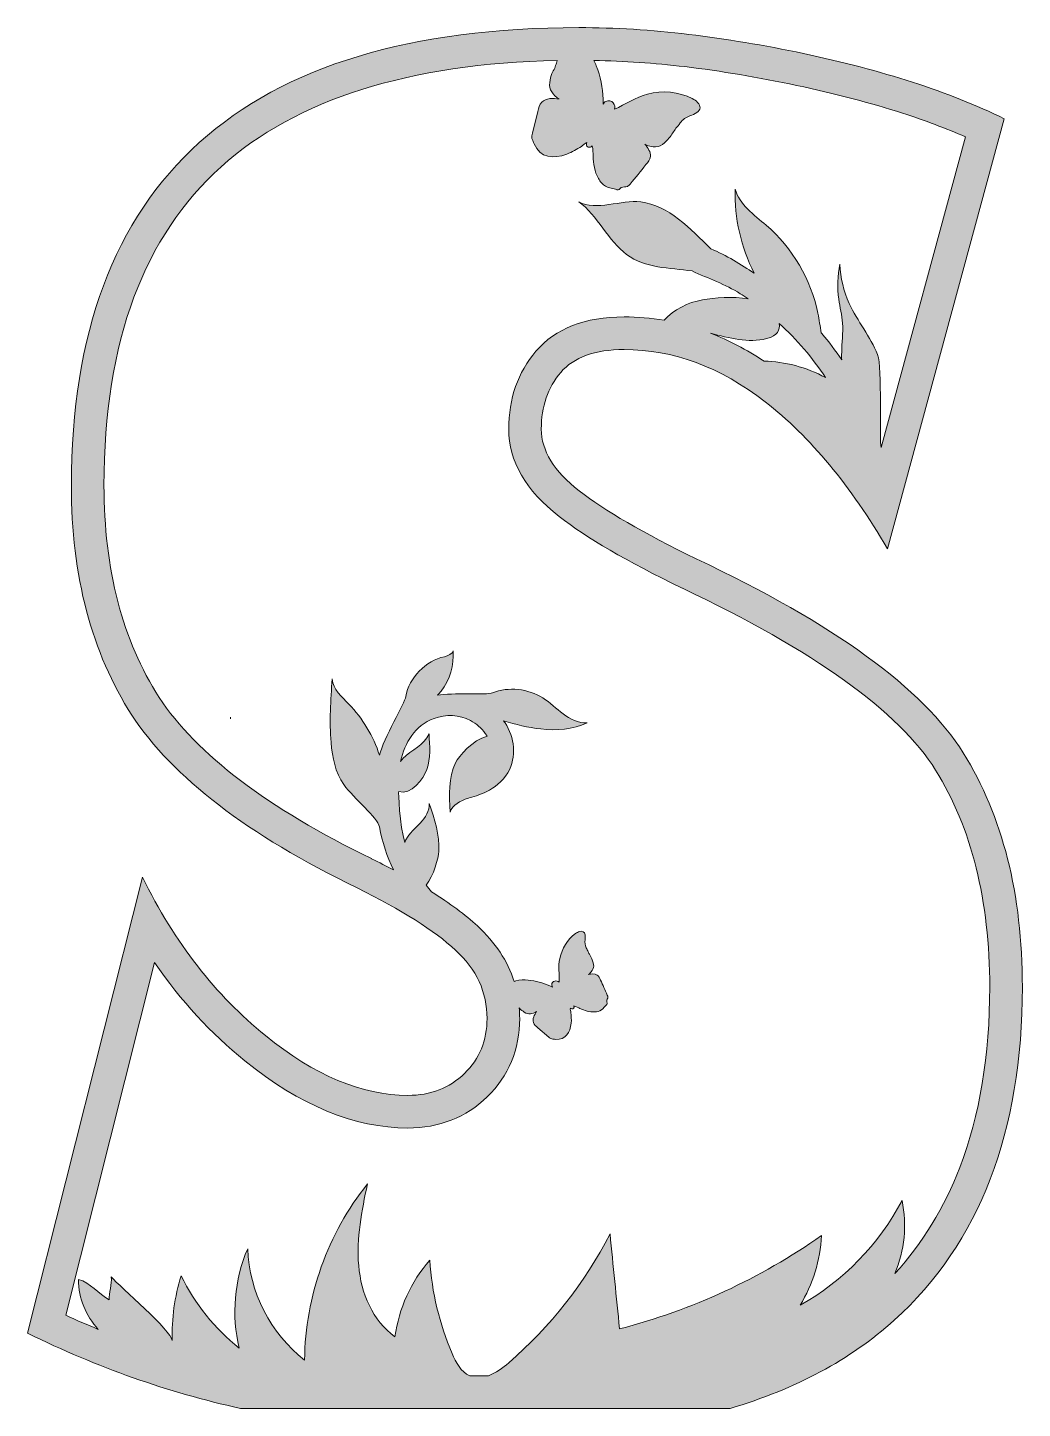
# Model space of a CAD drawing. Header units: millimetres. Extents: x 56 to 627, y -296 to -28.
# Drawn here: x 536 to 627.5, y -296 to -169 of the extents above; entities that cross this region are included whole.
import ezdxf

# ---------------------------------------------------------------- set-up
doc = ezdxf.new("R2010")
doc.units = ezdxf.units.MM
doc.header["$MEASUREMENT"] = 0
doc.layers.add('Layer 1', color=7, linetype='Continuous')

msp = doc.modelspace()

# ---------------------------------------------------------------- hatches: boundary and pattern name
at = {"layer": 'Layer 1'}
h = msp.add_hatch(color=1, dxfattribs=at)
h.dxf.hatch_style = 2
edge = h.paths.add_edge_path()
edge.add_spline(control_points=[(622.05, -235.75), (618.34, -229.82), (610.15, -223.87), (597.49, -217.9), (592.63, -215.54), (589.04, -213.45), (586.72, -211.65), (584.39, -209.84), (583.23, -207.94), (583.23, -205.97), (583.23, -203.89), (583.83, -202.15), (585.02, -200.75), (586.22, -199.35), (588.16, -198.65), (590.84, -198.65), (595.36, -198.65), (599.69, -200.25), (603.82, -203.46), (607.96, -206.67), (611.71, -211.18), (615.08, -216.99), (615.08, -216.99), (625.82, -177.43), (625.82, -177.43), (623.26, -176.17), (620.45, -175.04), (617.38, -174.06), (614.31, -173.07), (610.96, -172.19), (607.34, -171.42), (603.72, -170.66), (600.2, -170.07), (596.79, -169.66), (593.38, -169.24), (590.01, -169.04), (586.69, -169.04), (571.25, -169.04), (559.61, -172.56), (551.77, -179.61), (543.93, -186.65), (540, -197.17), (540, -211.15), (540, -219.49), (541.86, -226.53), (545.57, -232.29), (549.32, -237.99), (556.22, -243.29), (566.29, -248.17), (570.38, -250.19), (573.39, -252.1), (575.33, -253.88), (577.27, -255.66), (578.24, -257.76), (578.24, -260.17), (578.24, -262.2), (577.55, -263.89), (576.17, -265.23), (574.78, -266.58), (573.04, -267.25), (570.95, -267.25), (566.73, -267.25), (562.36, -265.41), (557.85, -261.74), (553.28, -258.06), (549.51, -253.21), (546.53, -247.18), (546.53, -247.18), (535.98, -289.13), (535.98, -289.13), (542.39, -292.28), (548.92, -294.58), (555.55, -296.04), (555.55, -296.04), (600.59, -296.04), (600.59, -296.04), (606.62, -294.27), (611.66, -291.57), (615.69, -287.93), (623.55, -280.83), (627.48, -270.62), (627.48, -257.29), (627.48, -248.74), (625.67, -241.56), (622.05, -235.75)], knot_values=[0, 0, 0, 0, 1, 1, 1, 2, 2, 2, 3, 3, 3, 4, 4, 4, 5, 5, 5, 6, 6, 6, 7, 7, 7, 8, 8, 8, 9, 9, 9, 10, 10, 10, 11, 11, 11, 12, 12, 12, 13, 13, 13, 14, 14, 14, 15, 15, 15, 16, 16, 16, 17, 17, 17, 18, 18, 18, 19, 19, 19, 20, 20, 20, 21, 21, 21, 22, 22, 22, 23, 23, 23, 24, 24, 24, 25, 25, 25, 26, 26, 26, 27, 27, 27, 28, 28, 28, 28], degree=3, periodic=1)
edge = h.paths.add_edge_path()
edge.add_spline(control_points=[(603.74, -199.72), (602.12, -198.65), (600.47, -197.8), (598.79, -197.15), (600.53, -197.58), (602.26, -198.08), (603.96, -197.64), (604.96, -197.39), (605.23, -196.83), (605.1, -196.24), (605.92, -196.98), (606.7, -197.78), (607.41, -198.61), (608.12, -199.44), (608.77, -200.32), (609.38, -201.23), (607.64, -200.28), (605.6, -199.75), (603.74, -199.72)], knot_values=[0, 0, 0, 0, 1, 1, 1, 2, 2, 2, 3, 3, 3, 4, 4, 4, 5, 5, 5, 6, 6, 6, 6], degree=3, periodic=1)
edge = h.paths.add_edge_path()
edge.add_spline(control_points=[(615.76, -283.63), (616.62, -281.5), (616.91, -279.18), (616.41, -276.92), (614.3, -280.95), (611, -284.34), (607.03, -286.56), (608.21, -284.63), (608.89, -282.4), (609, -280.15), (603.39, -284.09), (597.07, -287.01), (590.43, -288.72), (590.14, -285.81), (589.84, -282.9), (589.55, -279.99), (587.24, -284.49), (584.05, -288.54), (580.23, -291.85), (579.68, -292.32), (579.04, -292.79), (578.37, -293.04), (578.37, -293.04), (576.65, -293.04), (576.65, -293.04), (575.84, -292.68), (575.37, -291.81), (575.02, -290.98), (573.86, -288.27), (573.16, -285.36), (572.97, -282.42), (571.24, -284.38), (570.12, -286.86), (569.77, -289.45), (567.71, -287.99), (566.65, -285.43), (566.43, -282.91), (566.21, -280.39), (566.72, -277.87), (567.23, -275.4), (563.58, -279.95), (561.51, -285.75), (561.45, -291.59), (558.32, -289.17), (556.34, -285.31), (556.22, -281.36), (554.99, -284.21), (554.71, -287.47), (555.44, -290.49), (553.2, -288.71), (551.36, -286.42), (550.09, -283.84), (549.5, -285.77), (549.22, -287.79), (549.28, -289.8), (549.26, -288.95), (544.45, -284.84), (543.67, -283.95), (543.75, -284.6), (543.43, -285.43), (543.48, -286.07), (542.52, -285.48), (541.73, -284.49), (540.66, -284.17), (540.66, -285.97), (541.33, -287.49), (542.48, -288.77), (541.47, -288.35), (540.48, -287.93), (539.48, -287.47), (539.48, -287.47), (547.65, -255.02), (547.65, -255.02), (550.07, -258.54), (552.85, -261.57), (555.95, -264.06), (561, -268.17), (566.05, -270.25), (570.95, -270.25), (573.84, -270.25), (576.3, -269.28), (578.25, -267.39), (580.21, -265.49), (581.24, -263), (581.24, -260.17), (581.24, -259.84), (581.23, -259.52), (581.2, -259.2), (581.21, -259.21), (581.22, -259.22), (581.23, -259.24), (581.36, -259.37), (581.51, -259.49), (581.66, -259.6), (582.04, -259.86), (582.42, -259.75), (582.8, -259.54), (582.6, -259.85), (582.38, -260.21), (582.51, -260.56), (582.58, -260.75), (582.74, -260.9), (582.9, -261.03), (582.9, -261.03), (583.93, -261.9), (583.93, -261.9), (584.01, -261.96), (584.09, -262.03), (584.19, -262.06), (584.25, -262.08), (584.32, -262.08), (584.38, -262.09), (584.43, -262.09), (584.48, -262.09), (584.54, -262.1), (585.48, -262.15), (585.88, -261.47), (585.98, -260.6), (586.01, -260.28), (585.99, -259.94), (585.95, -259.62), (585.94, -259.51), (585.88, -259.35), (585.9, -259.22), (585.93, -259.26), (585.98, -259.29), (586.03, -259.3), (586.11, -259.32), (586.18, -259.3), (586.22, -259.22), (586.23, -259.19), (586.23, -259.17), (586.24, -259.14), (586.25, -259.13), (586.25, -259.11), (586.24, -259.08), (586.24, -259.06), (586.23, -259.04), (586.23, -259.02), (586.43, -259.06), (586.66, -259.19), (586.78, -259.25), (587.2, -259.44), (587.67, -259.6), (588.14, -259.57), (588.35, -259.56), (588.58, -259.51), (588.76, -259.39), (588.96, -259.26), (589.06, -259.03), (589.25, -258.88), (589.37, -258.78), (589.25, -258.7), (589.25, -258.59), (589.25, -258.46), (589.35, -258.35), (589.35, -258.21), (589.36, -258.15), (589.33, -258.08), (589.3, -258.02), (589.09, -257.56), (588.89, -257.1), (588.68, -256.64), (588.6, -256.46), (588.52, -256.28), (588.36, -256.18), (588.13, -256.02), (587.83, -256.08), (587.56, -256.14), (587.69, -256.11), (587.92, -255.77), (587.98, -255.64), (588.07, -255.46), (588.07, -255.25), (588.01, -255.06), (587.92, -254.81), (587.85, -254.55), (587.7, -254.33), (587.64, -254.24), (587.59, -254.14), (587.54, -254.04), (587.48, -253.92), (587.44, -253.78), (587.37, -253.67), (587.23, -253.44), (587.23, -253.2), (587.25, -252.95), (587.26, -252.8), (587.27, -252.64), (587.25, -252.49), (587.21, -252.2), (587.01, -252.09), (586.73, -252.18), (586.61, -252.22), (586.49, -252.28), (586.38, -252.36), (585.63, -252.91), (585.13, -253.74), (584.93, -254.65), (584.77, -255.39), (584.9, -256.1), (584.86, -256.84), (584.76, -256.74), (584.62, -256.69), (584.47, -256.73), (584.3, -256.77), (584.18, -256.92), (584.2, -257.1), (584.2, -257.18), (584.23, -257.25), (584.27, -257.31), (584.18, -257.26), (584.09, -257.21), (584, -257.17), (583.37, -256.9), (582.71, -256.71), (582.02, -256.64), (581.64, -256.61), (581.27, -256.63), (580.9, -256.72), (580.84, -256.74), (580.78, -256.76), (580.73, -256.78), (580.13, -254.89), (579.01, -253.18), (577.36, -251.67), (576.23, -250.63), (574.83, -249.59), (573.12, -248.52), (572.95, -248.32), (572.79, -248.12), (572.63, -247.91), (573.34, -247.05), (573.76, -245.44), (573.8, -244.8), (573.88, -243.3), (573.43, -241.82), (572.92, -240.4), (572.96, -241.08), (572.56, -241.7), (572.09, -242.2), (571.63, -242.69), (571.1, -243.13), (570.78, -243.73), (570.74, -243.8), (570.7, -243.89), (570.67, -244), (570.2, -242.46), (570.07, -239.27), (570.11, -239.29), (571.23, -239.71), (572.41, -238.12), (572.7, -237.27), (573.05, -236.23), (572.98, -235.1), (572.9, -234.01), (572.47, -235.03), (571.28, -235.48), (570.5, -236.27), (570.43, -236.34), (570.35, -236.43), (570.28, -236.53), (570.68, -234.8), (571.59, -233.24), (573.37, -232.58), (574.47, -232.18), (575.67, -232.22), (576.71, -232.77), (577.25, -233.06), (577.72, -233.45), (578.08, -233.95), (578.14, -234.03), (578.19, -234.12), (578.25, -234.21), (576.92, -234.53), (575.64, -236.04), (575.34, -236.67), (574.7, -238.03), (574.74, -239.63), (574.86, -241.19), (575.04, -240.54), (575.77, -240.15), (576.52, -239.91), (577.27, -239.67), (579.09, -239.3), (580.14, -237.57), (581.01, -236.13), (580.76, -234.29), (579.9, -232.99), (579.85, -232.92), (579.8, -232.86), (579.75, -232.79), (580.88, -233.12), (582.01, -233.42), (583.18, -233.55), (584.62, -233.72), (586.13, -233.6), (587.44, -232.98), (586.65, -233.03), (585.88, -232.64), (585.24, -232.17), (584.6, -231.69), (584.04, -231.11), (583.36, -230.69), (582.04, -229.85), (580.2, -229.64), (578.74, -230.22), (578.17, -230.45), (575.04, -230.19), (573.69, -230.45), (573.81, -230.32), (573.92, -230.19), (574.01, -230.08), (574.82, -229.04), (575.23, -227.68), (575.11, -226.37), (575.07, -226.65), (574.64, -226.82), (574.31, -226.9), (572.63, -227.26), (571.03, -228.83), (570.77, -230.57), (570.68, -231.16), (568.72, -234.39), (568.34, -235.97), (567.81, -234.21), (566.75, -232.53), (565.53, -231.28), (564.87, -230.59), (564.07, -229.9), (563.99, -228.95), (563.86, -230.9), (563.73, -232.85), (563.89, -234.8), (564, -236.16), (564.27, -237.56), (565.07, -238.67), (565.99, -239.96), (568.18, -241.69), (568.34, -242.56), (568.6, -243.94), (569.03, -245.28), (569.63, -246.51), (568.99, -246.17), (568.32, -245.83), (567.62, -245.48), (567.62, -245.48), (567.61, -245.47), (567.61, -245.47), (567.61, -245.47), (567.6, -245.47), (567.6, -245.47), (558.08, -240.85), (551.52, -235.87), (548.08, -230.65), (544.71, -225.42), (543, -218.86), (543, -211.15), (543, -204.55), (543.93, -198.72), (545.76, -193.83), (547.54, -189.05), (550.23, -185.02), (553.77, -181.84), (560.68, -175.63), (571.08, -172.35), (584.7, -172.06), (584.65, -172.22), (584.6, -172.38), (584.55, -172.53), (584.52, -172.61), (584.5, -172.7), (584.47, -172.77), (584.38, -172.93), (584.26, -173.08), (584.2, -173.25), (584.11, -173.52), (584.04, -173.8), (584, -174.08), (583.9, -174.78), (584.32, -175.22), (584.86, -175.6), (584.3, -175.53), (583.66, -175.49), (583.27, -175.9), (583.05, -176.13), (582.97, -176.45), (582.9, -176.75), (582.9, -176.75), (582.42, -178.76), (582.42, -178.76), (582.38, -178.91), (582.35, -179.07), (582.37, -179.23), (582.39, -179.33), (582.43, -179.41), (582.47, -179.5), (582.5, -179.58), (582.53, -179.65), (582.56, -179.72), (583.14, -181.04), (584.34, -181.14), (585.59, -180.67), (586.06, -180.49), (586.5, -180.24), (586.92, -179.96), (587.06, -179.87), (587.24, -179.68), (587.42, -179.61), (587.4, -179.68), (587.39, -179.76), (587.4, -179.85), (587.42, -179.97), (587.51, -180.05), (587.64, -180.05), (587.68, -180.04), (587.72, -180.04), (587.76, -180.02), (587.79, -180.02), (587.82, -180.01), (587.84, -179.98), (587.87, -179.97), (587.89, -179.95), (587.92, -179.92), (588, -180.22), (587.99, -180.64), (587.99, -180.84), (588.02, -181.54), (588.12, -182.29), (588.48, -182.91), (588.64, -183.19), (588.86, -183.47), (589.14, -183.63), (589.46, -183.82), (589.85, -183.8), (590.19, -183.95), (590.39, -184.05), (590.42, -183.83), (590.57, -183.75), (590.76, -183.66), (590.98, -183.72), (591.16, -183.64), (591.26, -183.59), (591.33, -183.51), (591.4, -183.43), (591.88, -182.83), (592.37, -182.24), (592.86, -181.64), (593.04, -181.42), (593.23, -181.18), (593.27, -180.89), (593.32, -180.47), (593.03, -180.1), (592.76, -179.77), (592.89, -179.93), (593.52, -180.01), (593.74, -180), (594.05, -180), (594.33, -179.86), (594.55, -179.64), (594.83, -179.35), (595.13, -179.08), (595.33, -178.72), (595.41, -178.57), (595.52, -178.43), (595.62, -178.3), (595.75, -178.13), (595.91, -177.99), (596.01, -177.81), (596.23, -177.47), (596.55, -177.3), (596.9, -177.16), (597.12, -177.07), (597.34, -176.98), (597.53, -176.85), (597.91, -176.59), (597.92, -176.24), (597.61, -175.92), (597.47, -175.78), (597.3, -175.66), (597.12, -175.57), (595.85, -174.92), (594.38, -174.8), (593, -175.16), (591.87, -175.44), (590.99, -176.11), (589.96, -176.55), (590.02, -176.35), (590, -176.14), (589.85, -175.95), (589.68, -175.74), (589.39, -175.69), (589.16, -175.83), (589.05, -175.89), (588.98, -175.98), (588.92, -176.08), (588.93, -175.93), (588.93, -175.77), (588.92, -175.62), (588.86, -174.56), (588.67, -173.53), (588.29, -172.55), (588.22, -172.38), (588.15, -172.22), (588.07, -172.06), (590.82, -172.11), (593.62, -172.3), (596.43, -172.63), (599.74, -173.03), (603.21, -173.61), (606.72, -174.36), (610.24, -175.1), (613.51, -175.96), (616.46, -176.91), (618.51, -177.57), (620.45, -178.3), (622.26, -179.09), (622.26, -179.09), (614.5, -207.67), (614.5, -207.67), (614.3, -206.9), (614.61, -200.27), (614.16, -199.12), (613.51, -197.45), (612.31, -196.05), (611.56, -194.42), (611.04, -193.29), (610.75, -192.06), (610.7, -190.81), (610.47, -191.86), (610.45, -192.95), (610.59, -194.02), (610.7, -194.76), (610.88, -195.48), (610.94, -196.23), (611, -197.12), (610.88, -198.02), (610.86, -198.91), (610.85, -199.1), (610.85, -199.33), (610.86, -199.59), (610.3, -198.76), (609.7, -197.95), (609.05, -197.18), (609.03, -197.16), (609.01, -197.14), (608.98, -197.11), (608.88, -196.51), (608.79, -195.91), (608.67, -195.31), (608.04, -192.19), (606.34, -189.3), (603.92, -187.22), (602.8, -186.25), (601.44, -185.33), (601.07, -183.89), (600.98, -186.56), (601.6, -189.24), (602.8, -191.63), (601.63, -190.84), (600.25, -189.97), (598.83, -189.38), (596.93, -187.55), (594.97, -185.38), (592.37, -185.07), (590.58, -184.86), (588.27, -185.92), (586.68, -185.07), (588.36, -186.25), (589.43, -188.69), (591.08, -189.91), (592.79, -191.18), (594.99, -191.12), (597.11, -191.42), (598.58, -192.11), (600.16, -192.65), (601.53, -193.51), (601.78, -193.67), (602.02, -193.83), (602.27, -194), (600.86, -193.74), (599.14, -193.88), (598.05, -194.08), (596.72, -194.32), (595.4, -194.97), (594.52, -195.96), (593.3, -195.76), (592.08, -195.65), (590.84, -195.65), (587.25, -195.65), (584.52, -196.71), (582.74, -198.8), (581.08, -200.75), (580.23, -203.16), (580.23, -205.97), (580.23, -208.91), (581.79, -211.61), (584.87, -214.01), (587.39, -215.97), (591.09, -218.12), (596.18, -220.6), (596.18, -220.6), (596.2, -220.6), (596.2, -220.6), (596.2, -220.6), (596.21, -220.61), (596.21, -220.61), (608.29, -226.31), (616.13, -231.94), (619.5, -237.33), (622.81, -242.64), (624.48, -249.35), (624.48, -257.29), (624.48, -263.56), (623.56, -269.13), (621.73, -273.87), (620.31, -277.56), (618.31, -280.83), (615.76, -283.63)], knot_values=[0, 0, 0, 0, 1, 1, 1, 2, 2, 2, 3, 3, 3, 4, 4, 4, 5, 5, 5, 6, 6, 6, 7, 7, 7, 8, 8, 8, 9, 9, 9, 10, 10, 10, 11, 11, 11, 12, 12, 12, 13, 13, 13, 14, 14, 14, 15, 15, 15, 16, 16, 16, 17, 17, 17, 18, 18, 18, 19, 19, 19, 20, 20, 20, 21, 21, 21, 22, 22, 22, 23, 23, 23, 24, 24, 24, 25, 25, 25, 26, 26, 26, 27, 27, 27, 28, 28, 28, 29, 29, 29, 30, 30, 30, 31, 31, 31, 32, 32, 32, 33, 33, 33, 34, 34, 34, 35, 35, 35, 36, 36, 36, 37, 37, 37, 38, 38, 38, 39, 39, 39, 40, 40, 40, 41, 41, 41, 42, 42, 42, 43, 43, 43, 44, 44, 44, 45, 45, 45, 46, 46, 46, 47, 47, 47, 48, 48, 48, 49, 49, 49, 50, 50, 50, 51, 51, 51, 52, 52, 52, 53, 53, 53, 54, 54, 54, 55, 55, 55, 56, 56, 56, 57, 57, 57, 58, 58, 58, 59, 59, 59, 60, 60, 60, 61, 61, 61, 62, 62, 62, 63, 63, 63, 64, 64, 64, 65, 65, 65, 66, 66, 66, 67, 67, 67, 68, 68, 68, 69, 69, 69, 70, 70, 70, 71, 71, 71, 72, 72, 72, 73, 73, 73, 74, 74, 74, 75, 75, 75, 76, 76, 76, 77, 77, 77, 78, 78, 78, 79, 79, 79, 80, 80, 80, 81, 81, 81, 82, 82, 82, 83, 83, 83, 84, 84, 84, 85, 85, 85, 86, 86, 86, 87, 87, 87, 88, 88, 88, 89, 89, 89, 90, 90, 90, 91, 91, 91, 92, 92, 92, 93, 93, 93, 94, 94, 94, 95, 95, 95, 96, 96, 96, 97, 97, 97, 98, 98, 98, 99, 99, 99, 100, 100, 100, 101, 101, 101, 102, 102, 102, 103, 103, 103, 104, 104, 104, 105, 105, 105, 106, 106, 106, 107, 107, 107, 108, 108, 108, 109, 109, 109, 110, 110, 110, 111, 111, 111, 112, 112, 112, 113, 113, 113, 114, 114, 114, 115, 115, 115, 116, 116, 116, 117, 117, 117, 118, 118, 118, 119, 119, 119, 120, 120, 120, 121, 121, 121, 122, 122, 122, 123, 123, 123, 124, 124, 124, 125, 125, 125, 126, 126, 126, 127, 127, 127, 128, 128, 128, 129, 129, 129, 130, 130, 130, 131, 131, 131, 132, 132, 132, 133, 133, 133, 134, 134, 134, 135, 135, 135, 136, 136, 136, 137, 137, 137, 138, 138, 138, 139, 139, 139, 140, 140, 140, 141, 141, 141, 142, 142, 142, 143, 143, 143, 144, 144, 144, 145, 145, 145, 146, 146, 146, 147, 147, 147, 148, 148, 148, 149, 149, 149, 150, 150, 150, 151, 151, 151, 152, 152, 152, 153, 153, 153, 154, 154, 154, 155, 155, 155, 156, 156, 156, 157, 157, 157, 158, 158, 158, 159, 159, 159, 160, 160, 160, 161, 161, 161, 162, 162, 162, 163, 163, 163, 164, 164, 164, 165, 165, 165, 166, 166, 166, 167, 167, 167, 168, 168, 168, 169, 169, 169, 170, 170, 170, 171, 171, 171, 172, 172, 172, 173, 173, 173, 174, 174, 174, 175, 175, 175, 176, 176, 176, 177, 177, 177, 178, 178, 178, 179, 179, 179, 180, 180, 180, 181, 181, 181, 182, 182, 182, 183, 183, 183, 184, 184, 184, 185, 185, 185, 186, 186, 186, 187, 187, 187, 188, 188, 188, 189, 189, 189, 190, 190, 190, 191, 191, 191, 192, 192, 192, 193, 193, 193, 194, 194, 194, 195, 195, 195, 196, 196, 196, 197, 197, 197, 198, 198, 198, 199, 199, 199, 200, 200, 200, 201, 201, 201, 202, 202, 202, 203, 203, 203, 204, 204, 204, 205, 205, 205, 206, 206, 206, 206], degree=3, periodic=1)
h = msp.add_hatch(color=1, dxfattribs=at)
h.dxf.hatch_style = 2
edge = h.paths.add_edge_path()
edge.add_spline(control_points=[(554.63, -232.46), (554.64, -232.51), (554.64, -232.56), (554.64, -232.61), (554.65, -232.57), (554.65, -232.52), (554.63, -232.46)], knot_values=[0, 0, 0, 0, 1, 1, 1, 2, 2, 2, 2], degree=3, periodic=1)

# ---------------------------------------------------------------- linework, layer by layer
at = {"layer": 'Layer 1', "lineweight": 0}
for points, knots in [([(622.05, -235.75), (618.34, -229.82), (610.15, -223.87), (597.49, -217.9), (592.63, -215.54), (589.04, -213.45), (586.72, -211.65), (584.39, -209.84), (583.23, -207.94), (583.23, -205.97), (583.23, -203.89), (583.83, -202.15), (585.02, -200.75), (586.22, -199.35), (588.16, -198.65), (590.84, -198.65), (595.36, -198.65), (599.69, -200.25), (603.82, -203.46), (607.96, -206.67), (611.71, -211.18), (615.08, -216.99), (615.08, -216.99), (625.82, -177.43), (625.82, -177.43), (623.26, -176.17), (620.45, -175.04), (617.38, -174.06), (614.31, -173.07), (610.96, -172.19), (607.34, -171.42), (603.72, -170.66), (600.2, -170.07), (596.79, -169.66), (593.38, -169.24), (590.01, -169.04), (586.69, -169.04), (571.25, -169.04), (559.61, -172.56), (551.77, -179.61), (543.93, -186.65), (540, -197.17), (540, -211.15), (540, -219.49), (541.86, -226.53), (545.57, -232.29), (549.32, -237.99), (556.22, -243.29), (566.29, -248.17), (570.38, -250.19), (573.39, -252.1), (575.33, -253.88), (577.27, -255.66), (578.24, -257.76), (578.24, -260.17), (578.24, -262.2), (577.55, -263.89), (576.17, -265.23), (574.78, -266.58), (573.04, -267.25), (570.95, -267.25), (566.73, -267.25), (562.36, -265.41), (557.85, -261.74), (553.28, -258.06), (549.51, -253.21), (546.53, -247.18), (546.53, -247.18), (535.98, -289.13), (535.98, -289.13), (542.39, -292.28), (548.92, -294.58), (555.55, -296.04), (555.55, -296.04), (600.59, -296.04), (600.59, -296.04), (606.62, -294.27), (611.66, -291.57), (615.69, -287.93), (623.55, -280.83), (627.48, -270.62), (627.48, -257.29), (627.48, -248.74), (625.67, -241.56), (622.05, -235.75)], [0, 0, 0, 0, 1, 1, 1, 2, 2, 2, 3, 3, 3, 4, 4, 4, 5, 5, 5, 6, 6, 6, 7, 7, 7, 8, 8, 8, 9, 9, 9, 10, 10, 10, 11, 11, 11, 12, 12, 12, 13, 13, 13, 14, 14, 14, 15, 15, 15, 16, 16, 16, 17, 17, 17, 18, 18, 18, 19, 19, 19, 20, 20, 20, 21, 21, 21, 22, 22, 22, 23, 23, 23, 24, 24, 24, 25, 25, 25, 26, 26, 26, 27, 27, 27, 28, 28, 28, 28]), ([(615.76, -283.63), (616.62, -281.5), (616.91, -279.18), (616.41, -276.92), (614.3, -280.95), (611, -284.34), (607.03, -286.56), (608.21, -284.63), (608.89, -282.4), (609, -280.15), (603.39, -284.09), (597.07, -287.01), (590.43, -288.72), (590.14, -285.81), (589.84, -282.9), (589.55, -279.99), (587.24, -284.49), (584.05, -288.54), (580.23, -291.85), (579.68, -292.32), (579.04, -292.79), (578.37, -293.04), (578.37, -293.04), (576.65, -293.04), (576.65, -293.04), (575.84, -292.68), (575.37, -291.81), (575.02, -290.98), (573.86, -288.27), (573.16, -285.36), (572.97, -282.42), (571.24, -284.38), (570.12, -286.86), (569.77, -289.45), (567.71, -287.99), (566.65, -285.43), (566.43, -282.91), (566.21, -280.39), (566.72, -277.87), (567.23, -275.4), (563.58, -279.95), (561.51, -285.75), (561.45, -291.59), (558.32, -289.17), (556.34, -285.31), (556.22, -281.36), (554.99, -284.21), (554.71, -287.47), (555.44, -290.49), (553.2, -288.71), (551.36, -286.42), (550.09, -283.84), (549.5, -285.77), (549.22, -287.79), (549.28, -289.8), (549.26, -288.95), (544.45, -284.84), (543.67, -283.95), (543.75, -284.6), (543.43, -285.43), (543.48, -286.07), (542.52, -285.48), (541.73, -284.49), (540.66, -284.17), (540.66, -285.97), (541.33, -287.49), (542.48, -288.77), (541.47, -288.35), (540.48, -287.93), (539.48, -287.47), (539.48, -287.47), (547.65, -255.02), (547.65, -255.02), (550.07, -258.54), (552.85, -261.57), (555.95, -264.06), (561, -268.17), (566.05, -270.25), (570.95, -270.25), (573.84, -270.25), (576.3, -269.28), (578.25, -267.39), (580.21, -265.49), (581.24, -263), (581.24, -260.17), (581.24, -259.84), (581.23, -259.52), (581.2, -259.2), (581.21, -259.21), (581.22, -259.22), (581.23, -259.24), (581.36, -259.37), (581.51, -259.49), (581.66, -259.6), (582.04, -259.86), (582.42, -259.75), (582.8, -259.54), (582.6, -259.85), (582.38, -260.21), (582.51, -260.56), (582.58, -260.75), (582.74, -260.9), (582.9, -261.03), (582.9, -261.03), (583.93, -261.9), (583.93, -261.9), (584.01, -261.96), (584.09, -262.03), (584.19, -262.06), (584.25, -262.08), (584.32, -262.08), (584.38, -262.09), (584.43, -262.09), (584.48, -262.09), (584.54, -262.1), (585.48, -262.15), (585.88, -261.47), (585.98, -260.6), (586.01, -260.28), (585.99, -259.94), (585.95, -259.62), (585.94, -259.51), (585.88, -259.35), (585.9, -259.22), (585.93, -259.26), (585.98, -259.29), (586.03, -259.3), (586.11, -259.32), (586.18, -259.3), (586.22, -259.22), (586.23, -259.19), (586.23, -259.17), (586.24, -259.14), (586.25, -259.13), (586.25, -259.11), (586.24, -259.08), (586.24, -259.06), (586.23, -259.04), (586.23, -259.02), (586.43, -259.06), (586.66, -259.19), (586.78, -259.25), (587.2, -259.44), (587.67, -259.6), (588.14, -259.57), (588.35, -259.56), (588.58, -259.51), (588.76, -259.39), (588.96, -259.26), (589.06, -259.03), (589.25, -258.88), (589.37, -258.78), (589.25, -258.7), (589.25, -258.59), (589.25, -258.46), (589.35, -258.35), (589.35, -258.21), (589.36, -258.15), (589.33, -258.08), (589.3, -258.02), (589.09, -257.56), (588.89, -257.1), (588.68, -256.64), (588.6, -256.46), (588.52, -256.28), (588.36, -256.18), (588.13, -256.02), (587.83, -256.08), (587.56, -256.14), (587.69, -256.11), (587.92, -255.77), (587.98, -255.64), (588.07, -255.46), (588.07, -255.25), (588.01, -255.06), (587.92, -254.81), (587.85, -254.55), (587.7, -254.33), (587.64, -254.24), (587.59, -254.14), (587.54, -254.04), (587.48, -253.92), (587.44, -253.78), (587.37, -253.67), (587.23, -253.44), (587.23, -253.2), (587.25, -252.95), (587.26, -252.8), (587.27, -252.64), (587.25, -252.49), (587.21, -252.2), (587.01, -252.09), (586.73, -252.18), (586.61, -252.22), (586.49, -252.28), (586.38, -252.36), (585.63, -252.91), (585.13, -253.74), (584.93, -254.65), (584.77, -255.39), (584.9, -256.1), (584.86, -256.84), (584.76, -256.74), (584.62, -256.69), (584.47, -256.73), (584.3, -256.77), (584.18, -256.92), (584.2, -257.1), (584.2, -257.18), (584.23, -257.25), (584.27, -257.31), (584.18, -257.26), (584.09, -257.21), (584, -257.17), (583.37, -256.9), (582.71, -256.71), (582.02, -256.64), (581.64, -256.61), (581.27, -256.63), (580.9, -256.72), (580.84, -256.74), (580.78, -256.76), (580.73, -256.78), (580.13, -254.89), (579.01, -253.18), (577.36, -251.67), (576.23, -250.63), (574.83, -249.59), (573.12, -248.52), (572.95, -248.32), (572.79, -248.12), (572.63, -247.91), (573.34, -247.05), (573.76, -245.44), (573.8, -244.8), (573.88, -243.3), (573.43, -241.82), (572.92, -240.4), (572.96, -241.08), (572.56, -241.7), (572.09, -242.2), (571.63, -242.69), (571.1, -243.13), (570.78, -243.73), (570.74, -243.8), (570.7, -243.89), (570.67, -244), (570.2, -242.46), (570.07, -239.27), (570.11, -239.29), (571.23, -239.71), (572.41, -238.12), (572.7, -237.27), (573.05, -236.23), (572.98, -235.1), (572.9, -234.01), (572.47, -235.03), (571.28, -235.48), (570.5, -236.27), (570.43, -236.34), (570.35, -236.43), (570.28, -236.53), (570.68, -234.8), (571.59, -233.24), (573.37, -232.58), (574.47, -232.18), (575.67, -232.22), (576.71, -232.77), (577.25, -233.06), (577.72, -233.45), (578.08, -233.95), (578.14, -234.03), (578.19, -234.12), (578.25, -234.21), (576.92, -234.53), (575.64, -236.04), (575.34, -236.67), (574.7, -238.03), (574.74, -239.63), (574.86, -241.19), (575.04, -240.54), (575.77, -240.15), (576.52, -239.91), (577.27, -239.67), (579.09, -239.3), (580.14, -237.57), (581.01, -236.13), (580.76, -234.29), (579.9, -232.99), (579.85, -232.92), (579.8, -232.86), (579.75, -232.79), (580.88, -233.12), (582.01, -233.42), (583.18, -233.55), (584.62, -233.72), (586.13, -233.6), (587.44, -232.98), (586.65, -233.03), (585.88, -232.64), (585.24, -232.17), (584.6, -231.69), (584.04, -231.11), (583.36, -230.69), (582.04, -229.85), (580.2, -229.64), (578.74, -230.22), (578.17, -230.45), (575.04, -230.19), (573.69, -230.45), (573.81, -230.32), (573.92, -230.19), (574.01, -230.08), (574.82, -229.04), (575.23, -227.68), (575.11, -226.37), (575.07, -226.65), (574.64, -226.82), (574.31, -226.9), (572.63, -227.26), (571.03, -228.83), (570.77, -230.57), (570.68, -231.16), (568.72, -234.39), (568.34, -235.97), (567.81, -234.21), (566.75, -232.53), (565.53, -231.28), (564.87, -230.59), (564.07, -229.9), (563.99, -228.95), (563.86, -230.9), (563.73, -232.85), (563.89, -234.8), (564, -236.16), (564.27, -237.56), (565.07, -238.67), (565.99, -239.96), (568.18, -241.69), (568.34, -242.56), (568.6, -243.94), (569.03, -245.28), (569.63, -246.51), (568.99, -246.17), (568.32, -245.83), (567.62, -245.48), (567.62, -245.48), (567.61, -245.47), (567.61, -245.47), (567.61, -245.47), (567.6, -245.47), (567.6, -245.47), (558.08, -240.85), (551.52, -235.87), (548.08, -230.65), (544.71, -225.42), (543, -218.86), (543, -211.15), (543, -204.55), (543.93, -198.72), (545.76, -193.83), (547.54, -189.05), (550.23, -185.02), (553.77, -181.84), (560.68, -175.63), (571.08, -172.35), (584.7, -172.06), (584.65, -172.22), (584.6, -172.38), (584.55, -172.53), (584.52, -172.61), (584.5, -172.7), (584.47, -172.77), (584.38, -172.93), (584.26, -173.08), (584.2, -173.25), (584.11, -173.52), (584.04, -173.8), (584, -174.08), (583.9, -174.78), (584.32, -175.22), (584.86, -175.6), (584.3, -175.53), (583.66, -175.49), (583.27, -175.9), (583.05, -176.13), (582.97, -176.45), (582.9, -176.75), (582.9, -176.75), (582.42, -178.76), (582.42, -178.76), (582.38, -178.91), (582.35, -179.07), (582.37, -179.23), (582.39, -179.33), (582.43, -179.41), (582.47, -179.5), (582.5, -179.58), (582.53, -179.65), (582.56, -179.72), (583.14, -181.04), (584.34, -181.14), (585.59, -180.67), (586.06, -180.49), (586.5, -180.24), (586.92, -179.96), (587.06, -179.87), (587.24, -179.68), (587.42, -179.61), (587.4, -179.68), (587.39, -179.76), (587.4, -179.85), (587.42, -179.97), (587.51, -180.05), (587.64, -180.05), (587.68, -180.04), (587.72, -180.04), (587.76, -180.02), (587.79, -180.02), (587.82, -180.01), (587.84, -179.98), (587.87, -179.97), (587.89, -179.95), (587.92, -179.92), (588, -180.22), (587.99, -180.64), (587.99, -180.84), (588.02, -181.54), (588.12, -182.29), (588.48, -182.91), (588.64, -183.19), (588.86, -183.47), (589.14, -183.63), (589.46, -183.82), (589.85, -183.8), (590.19, -183.95), (590.39, -184.05), (590.42, -183.83), (590.57, -183.75), (590.76, -183.66), (590.98, -183.72), (591.16, -183.64), (591.26, -183.59), (591.33, -183.51), (591.4, -183.43), (591.88, -182.83), (592.37, -182.24), (592.86, -181.64), (593.04, -181.42), (593.23, -181.18), (593.27, -180.89), (593.32, -180.47), (593.03, -180.1), (592.76, -179.77), (592.89, -179.93), (593.52, -180.01), (593.74, -180), (594.05, -180), (594.33, -179.86), (594.55, -179.64), (594.83, -179.35), (595.13, -179.08), (595.33, -178.72), (595.41, -178.57), (595.52, -178.43), (595.62, -178.3), (595.75, -178.13), (595.91, -177.99), (596.01, -177.81), (596.23, -177.47), (596.55, -177.3), (596.9, -177.16), (597.12, -177.07), (597.34, -176.98), (597.53, -176.85), (597.91, -176.59), (597.92, -176.24), (597.61, -175.92), (597.47, -175.78), (597.3, -175.66), (597.12, -175.57), (595.85, -174.92), (594.38, -174.8), (593, -175.16), (591.87, -175.44), (590.99, -176.11), (589.96, -176.55), (590.02, -176.35), (590, -176.14), (589.85, -175.95), (589.68, -175.74), (589.39, -175.69), (589.16, -175.83), (589.05, -175.89), (588.98, -175.98), (588.92, -176.08), (588.93, -175.93), (588.93, -175.77), (588.92, -175.62), (588.86, -174.56), (588.67, -173.53), (588.29, -172.55), (588.22, -172.38), (588.15, -172.22), (588.07, -172.06), (590.82, -172.11), (593.62, -172.3), (596.43, -172.63), (599.74, -173.03), (603.21, -173.61), (606.72, -174.36), (610.24, -175.1), (613.51, -175.96), (616.46, -176.91), (618.51, -177.57), (620.45, -178.3), (622.26, -179.09), (622.26, -179.09), (614.5, -207.67), (614.5, -207.67), (614.3, -206.9), (614.61, -200.27), (614.16, -199.12), (613.51, -197.45), (612.31, -196.05), (611.56, -194.42), (611.04, -193.29), (610.75, -192.06), (610.7, -190.81), (610.47, -191.86), (610.45, -192.95), (610.59, -194.02), (610.7, -194.76), (610.88, -195.48), (610.94, -196.23), (611, -197.12), (610.88, -198.02), (610.86, -198.91), (610.85, -199.1), (610.85, -199.33), (610.86, -199.59), (610.3, -198.76), (609.7, -197.95), (609.05, -197.18), (609.03, -197.16), (609.01, -197.14), (608.98, -197.11), (608.88, -196.51), (608.79, -195.91), (608.67, -195.31), (608.04, -192.19), (606.34, -189.3), (603.92, -187.22), (602.8, -186.25), (601.44, -185.33), (601.07, -183.89), (600.98, -186.56), (601.6, -189.24), (602.8, -191.63), (601.63, -190.84), (600.25, -189.97), (598.83, -189.38), (596.93, -187.55), (594.97, -185.38), (592.37, -185.07), (590.58, -184.86), (588.27, -185.92), (586.68, -185.07), (588.36, -186.25), (589.43, -188.69), (591.08, -189.91), (592.79, -191.18), (594.99, -191.12), (597.11, -191.42), (598.58, -192.11), (600.16, -192.65), (601.53, -193.51), (601.78, -193.67), (602.02, -193.83), (602.27, -194), (600.86, -193.74), (599.14, -193.88), (598.05, -194.08), (596.72, -194.32), (595.4, -194.97), (594.52, -195.96), (593.3, -195.76), (592.08, -195.65), (590.84, -195.65), (587.25, -195.65), (584.52, -196.71), (582.74, -198.8), (581.08, -200.75), (580.23, -203.16), (580.23, -205.97), (580.23, -208.91), (581.79, -211.61), (584.87, -214.01), (587.39, -215.97), (591.09, -218.12), (596.18, -220.6), (596.18, -220.6), (596.2, -220.6), (596.2, -220.6), (596.2, -220.6), (596.21, -220.61), (596.21, -220.61), (608.29, -226.31), (616.13, -231.94), (619.5, -237.33), (622.81, -242.64), (624.48, -249.35), (624.48, -257.29), (624.48, -263.56), (623.56, -269.13), (621.73, -273.87), (620.31, -277.56), (618.31, -280.83), (615.76, -283.63)], [0, 0, 0, 0, 1, 1, 1, 2, 2, 2, 3, 3, 3, 4, 4, 4, 5, 5, 5, 6, 6, 6, 7, 7, 7, 8, 8, 8, 9, 9, 9, 10, 10, 10, 11, 11, 11, 12, 12, 12, 13, 13, 13, 14, 14, 14, 15, 15, 15, 16, 16, 16, 17, 17, 17, 18, 18, 18, 19, 19, 19, 20, 20, 20, 21, 21, 21, 22, 22, 22, 23, 23, 23, 24, 24, 24, 25, 25, 25, 26, 26, 26, 27, 27, 27, 28, 28, 28, 29, 29, 29, 30, 30, 30, 31, 31, 31, 32, 32, 32, 33, 33, 33, 34, 34, 34, 35, 35, 35, 36, 36, 36, 37, 37, 37, 38, 38, 38, 39, 39, 39, 40, 40, 40, 41, 41, 41, 42, 42, 42, 43, 43, 43, 44, 44, 44, 45, 45, 45, 46, 46, 46, 47, 47, 47, 48, 48, 48, 49, 49, 49, 50, 50, 50, 51, 51, 51, 52, 52, 52, 53, 53, 53, 54, 54, 54, 55, 55, 55, 56, 56, 56, 57, 57, 57, 58, 58, 58, 59, 59, 59, 60, 60, 60, 61, 61, 61, 62, 62, 62, 63, 63, 63, 64, 64, 64, 65, 65, 65, 66, 66, 66, 67, 67, 67, 68, 68, 68, 69, 69, 69, 70, 70, 70, 71, 71, 71, 72, 72, 72, 73, 73, 73, 74, 74, 74, 75, 75, 75, 76, 76, 76, 77, 77, 77, 78, 78, 78, 79, 79, 79, 80, 80, 80, 81, 81, 81, 82, 82, 82, 83, 83, 83, 84, 84, 84, 85, 85, 85, 86, 86, 86, 87, 87, 87, 88, 88, 88, 89, 89, 89, 90, 90, 90, 91, 91, 91, 92, 92, 92, 93, 93, 93, 94, 94, 94, 95, 95, 95, 96, 96, 96, 97, 97, 97, 98, 98, 98, 99, 99, 99, 100, 100, 100, 101, 101, 101, 102, 102, 102, 103, 103, 103, 104, 104, 104, 105, 105, 105, 106, 106, 106, 107, 107, 107, 108, 108, 108, 109, 109, 109, 110, 110, 110, 111, 111, 111, 112, 112, 112, 113, 113, 113, 114, 114, 114, 115, 115, 115, 116, 116, 116, 117, 117, 117, 118, 118, 118, 119, 119, 119, 120, 120, 120, 121, 121, 121, 122, 122, 122, 123, 123, 123, 124, 124, 124, 125, 125, 125, 126, 126, 126, 127, 127, 127, 128, 128, 128, 129, 129, 129, 130, 130, 130, 131, 131, 131, 132, 132, 132, 133, 133, 133, 134, 134, 134, 135, 135, 135, 136, 136, 136, 137, 137, 137, 138, 138, 138, 139, 139, 139, 140, 140, 140, 141, 141, 141, 142, 142, 142, 143, 143, 143, 144, 144, 144, 145, 145, 145, 146, 146, 146, 147, 147, 147, 148, 148, 148, 149, 149, 149, 150, 150, 150, 151, 151, 151, 152, 152, 152, 153, 153, 153, 154, 154, 154, 155, 155, 155, 156, 156, 156, 157, 157, 157, 158, 158, 158, 159, 159, 159, 160, 160, 160, 161, 161, 161, 162, 162, 162, 163, 163, 163, 164, 164, 164, 165, 165, 165, 166, 166, 166, 167, 167, 167, 168, 168, 168, 169, 169, 169, 170, 170, 170, 171, 171, 171, 172, 172, 172, 173, 173, 173, 174, 174, 174, 175, 175, 175, 176, 176, 176, 177, 177, 177, 178, 178, 178, 179, 179, 179, 180, 180, 180, 181, 181, 181, 182, 182, 182, 183, 183, 183, 184, 184, 184, 185, 185, 185, 186, 186, 186, 187, 187, 187, 188, 188, 188, 189, 189, 189, 190, 190, 190, 191, 191, 191, 192, 192, 192, 193, 193, 193, 194, 194, 194, 195, 195, 195, 196, 196, 196, 197, 197, 197, 198, 198, 198, 199, 199, 199, 200, 200, 200, 201, 201, 201, 202, 202, 202, 203, 203, 203, 204, 204, 204, 205, 205, 205, 206, 206, 206, 206]), ([(603.74, -199.72), (602.12, -198.65), (600.47, -197.8), (598.79, -197.15), (600.53, -197.58), (602.26, -198.08), (603.96, -197.64), (604.96, -197.39), (605.23, -196.83), (605.1, -196.24), (605.92, -196.98), (606.7, -197.78), (607.41, -198.61), (608.12, -199.44), (608.77, -200.32), (609.38, -201.23), (607.64, -200.28), (605.6, -199.75), (603.74, -199.72)], [0, 0, 0, 0, 1, 1, 1, 2, 2, 2, 3, 3, 3, 4, 4, 4, 5, 5, 5, 6, 6, 6, 6]), ([(554.63, -232.46), (554.64, -232.51), (554.64, -232.56), (554.64, -232.61), (554.65, -232.57), (554.65, -232.52), (554.63, -232.46)], [0, 0, 0, 0, 1, 1, 1, 2, 2, 2, 2])]:
    msp.add_open_spline(points, degree=3, knots=knots, dxfattribs=at)

doc.saveas('drawing.dxf')
